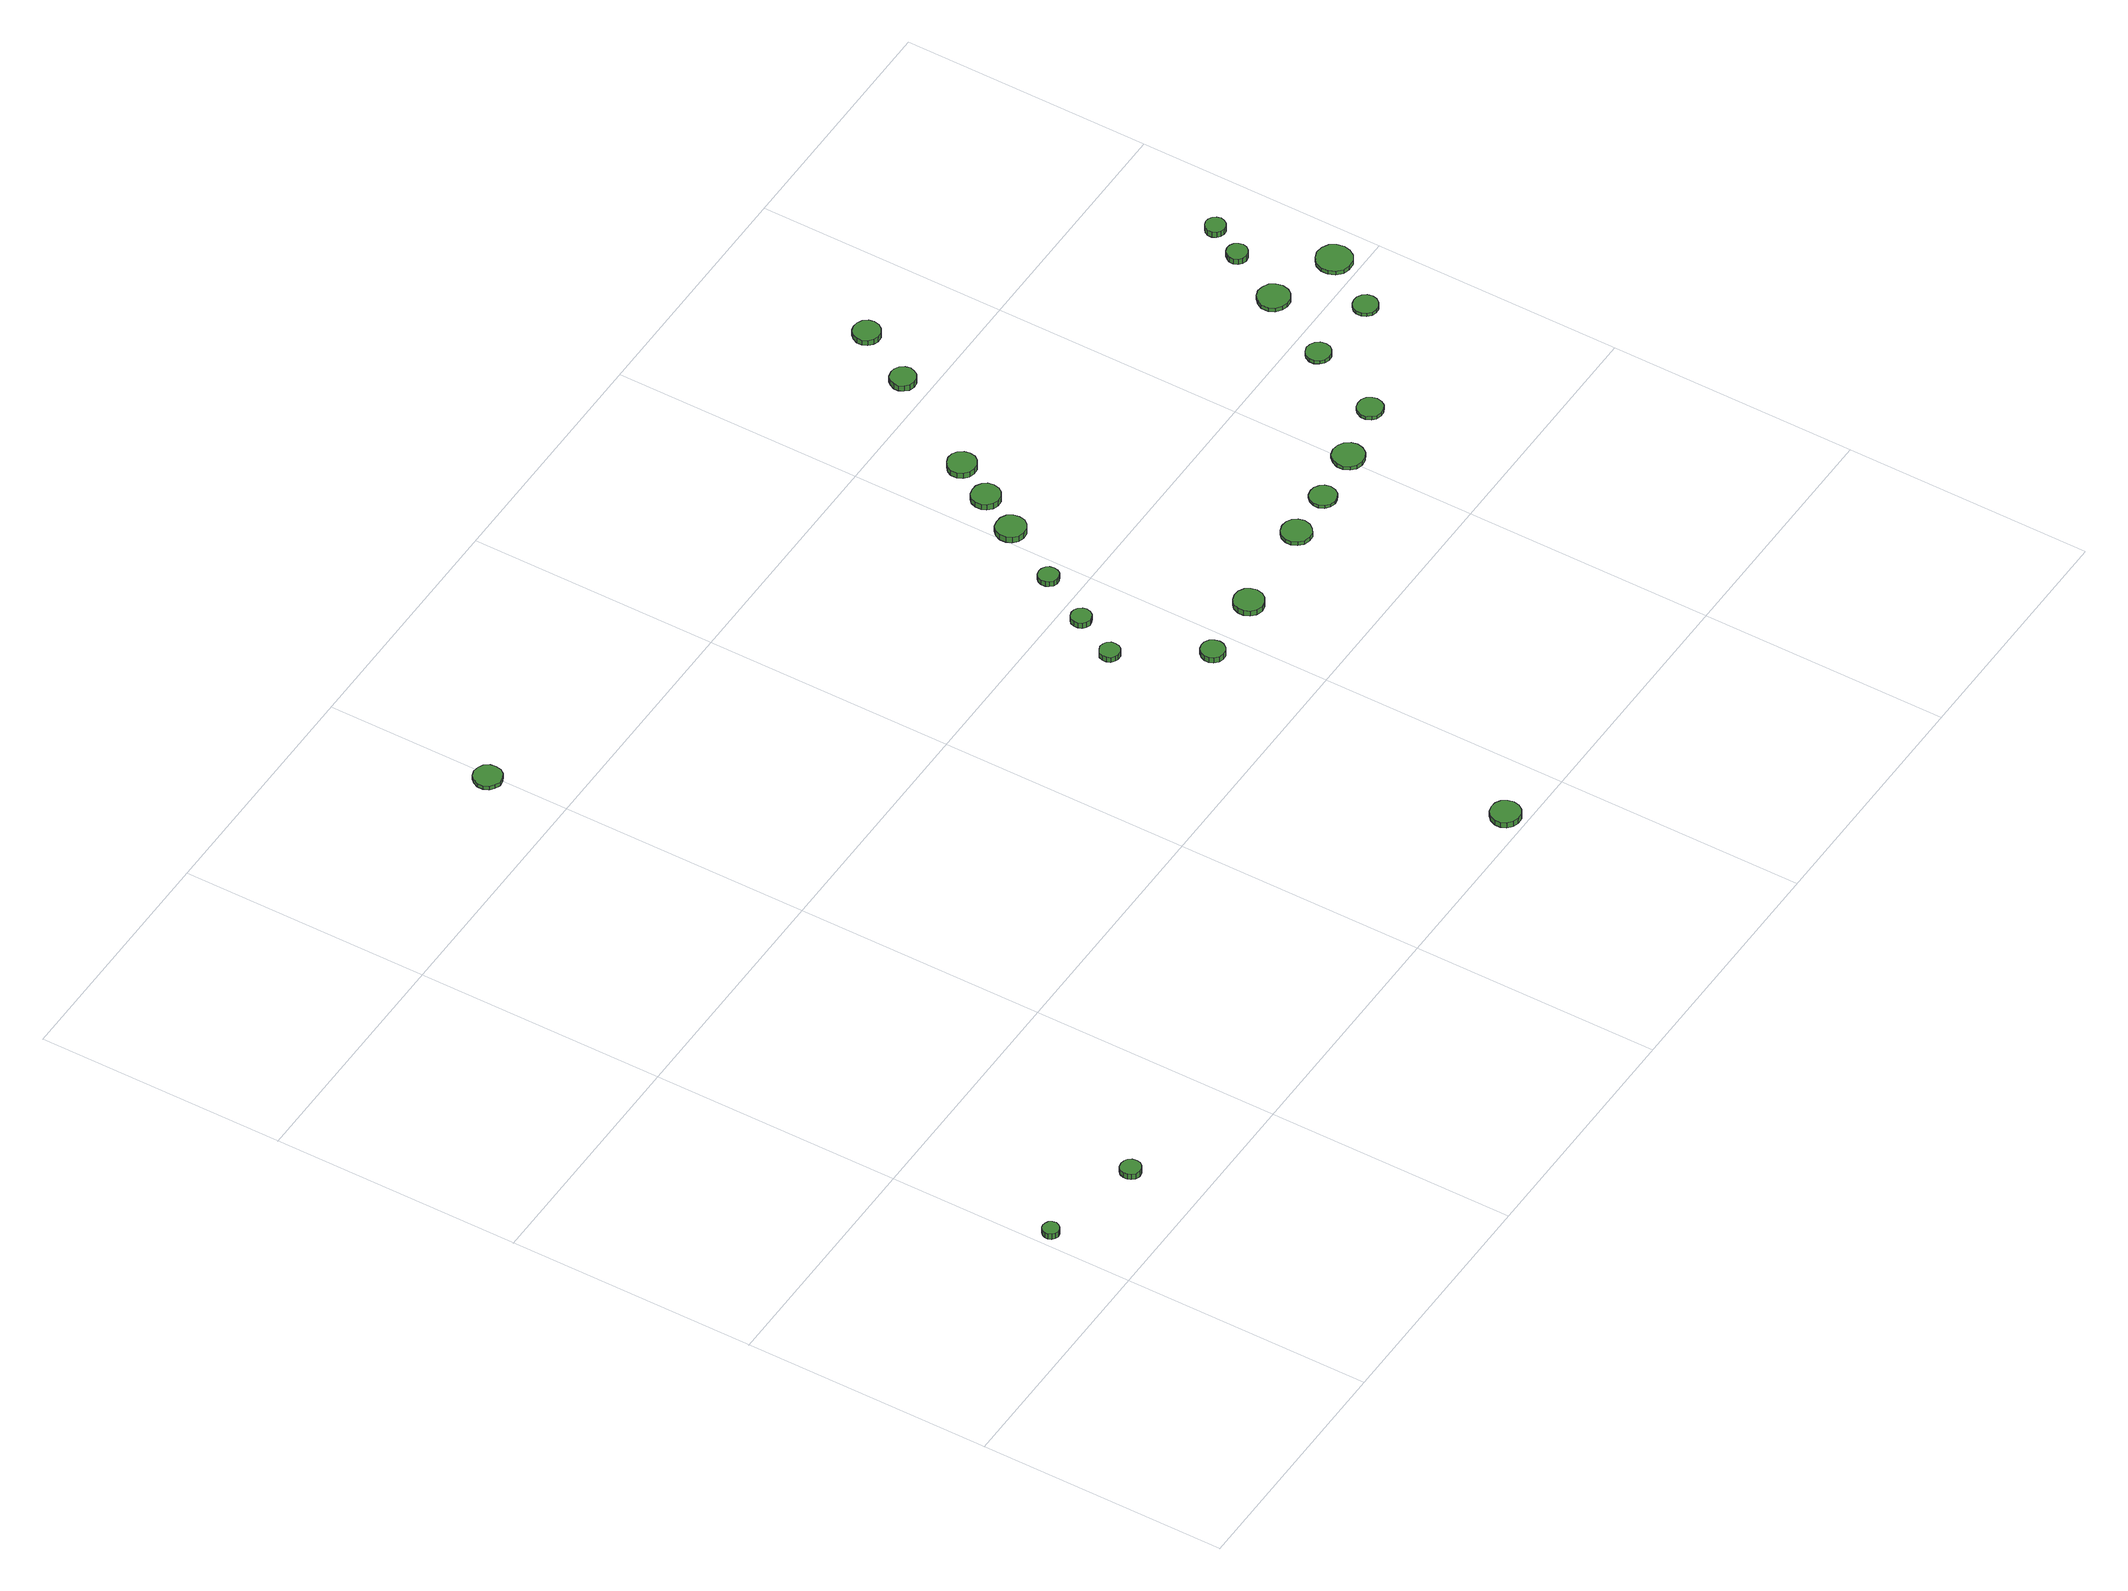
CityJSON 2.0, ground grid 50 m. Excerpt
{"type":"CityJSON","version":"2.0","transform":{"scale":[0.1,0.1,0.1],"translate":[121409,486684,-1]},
"CityObjects":{
"tree1":{"type":"SolitaryVegetationObject","attributes":{"function":"something"},"geometry":[{"type":"MultiSurface","lod":"1","boundaries":[[[0,1,2,3,4,5,6,7,8,9,10,11,12,13,14]],[[15,16,17,18,19,20,21,22,23,24,25,26,27,28,29]],[[0,29,28,1]],[[1,28,27,2]],[[2,27,26,3]],[[3,26,25,4]],[[4,25,24,5]],[[5,24,23,6]],[[6,23,22,7]],[[7,22,21,8]],[[8,21,20,9]],[[9,20,19,10]],[[10,19,18,11]],[[11,18,17,12]],[[12,17,16,13]],[[13,16,15,14]],[[14,15,29,0]]]}]},
"tree2":{"type":"SolitaryVegetationObject","attributes":{"function":"something"},"geometry":[{"type":"MultiSurface","lod":"1","boundaries":[[[30,31,32,33,34,35,36,37,38,39,40,41,42,43,44]],[[45,46,47,48,49,50,51,52,53,54,55,56,57,58,59]],[[30,59,58,31]],[[31,58,57,32]],[[32,57,56,33]],[[33,56,55,34]],[[34,55,54,35]],[[35,54,53,36]],[[36,53,52,37]],[[37,52,51,38]],[[38,51,50,39]],[[39,50,49,40]],[[40,49,48,41]],[[41,48,47,42]],[[42,47,46,43]],[[43,46,45,44]],[[44,45,59,30]]]}]},
"tree3":{"type":"SolitaryVegetationObject","attributes":{"function":"something"},"geometry":[{"type":"MultiSurface","lod":"1","boundaries":[[[60,61,62,63,64,65,66,67,68,69,70,71,72,73,74]],[[75,76,77,78,79,80,81,82,83,84,85,86,87,88,89]],[[60,89,88,61]],[[61,88,87,62]],[[62,87,86,63]],[[63,86,85,64]],[[64,85,84,65]],[[65,84,83,66]],[[66,83,82,67]],[[67,82,81,68]],[[68,81,80,69]],[[69,80,79,70]],[[70,79,78,71]],[[71,78,77,72]],[[72,77,76,73]],[[73,76,75,74]],[[74,75,89,60]]]}]},
"tree4":{"type":"SolitaryVegetationObject","attributes":{"function":"something"},"geometry":[{"type":"MultiSurface","lod":"1","boundaries":[[[90,91,92,93,94,95,96,97,98,99,100,101,102,103,104]],[[105,106,107,108,109,110,111,112,113,114,115,116,117,118,119]],[[90,119,118,91]],[[91,118,117,92]],[[92,117,116,93]],[[93,116,115,94]],[[94,115,114,95]],[[95,114,113,96]],[[96,113,112,97]],[[97,112,111,98]],[[98,111,110,99]],[[99,110,109,100]],[[100,109,108,101]],[[101,108,107,102]],[[102,107,106,103]],[[103,106,105,104]],[[104,105,119,90]]]}]},
"tree5":{"type":"SolitaryVegetationObject","attributes":{"function":"something"},"geometry":[{"type":"MultiSurface","lod":"1","boundaries":[[[120,121,122,123,124,125,126,127,128,129,130,131,132,133,134]],[[135,136,137,138,139,140,141,142,143,144,145,146,147,148,149]],[[120,149,148,121]],[[121,148,147,122]],[[122,147,146,123]],[[123,146,145,124]],[[124,145,144,125]],[[125,144,143,126]],[[126,143,142,127]],[[127,142,141,128]],[[128,141,140,129]],[[129,140,139,130]],[[130,139,138,131]],[[131,138,137,132]],[[132,137,136,133]],[[133,136,135,134]],[[134,135,149,120]]]}]},
"tree6":{"type":"SolitaryVegetationObject","attributes":{"function":"something"},"geometry":[{"type":"MultiSurface","lod":"1","boundaries":[[[150,151,152,153,154,155,156,157,158,159,160,161,162,163,164]],[[165,166,167,168,169,170,171,172,173,174,175,176,177,178,179]],[[150,179,178,151]],[[151,178,177,152]],[[152,177,176,153]],[[153,176,175,154]],[[154,175,174,155]],[[155,174,173,156]],[[156,173,172,157]],[[157,172,171,158]],[[158,171,170,159]],[[159,170,169,160]],[[160,169,168,161]],[[161,168,167,162]],[[162,167,166,163]],[[163,166,165,164]],[[164,165,179,150]]]}]},
"tree7":{"type":"SolitaryVegetationObject","attributes":{"function":"something"},"geometry":[{"type":"MultiSurface","lod":"1","boundaries":[[[180,181,182,183,184,185,186,187,188,189,190,191,192,193,194]],[[195,196,197,198,199,200,201,202,203,204,205,206,207,208,209]],[[180,209,208,181]],[[181,208,207,182]],[[182,207,206,183]],[[183,206,205,184]],[[184,205,204,185]],[[185,204,203,186]],[[186,203,202,187]],[[187,202,201,188]],[[188,201,200,189]],[[189,200,199,190]],[[190,199,198,191]],[[191,198,197,192]],[[192,197,196,193]],[[193,196,195,194]],[[194,195,209,180]]]}]},
"tree8":{"type":"SolitaryVegetationObject","attributes":{"function":"something"},"geometry":[{"type":"MultiSurface","lod":"1","boundaries":[[[210,211,212,213,214,215,216,217,218,219,220,221,222,223,224]],[[225,226,227,228,229,230,231,232,233,234,235,236,237,238,239]],[[210,239,238,211]],[[211,238,237,212]],[[212,237,236,213]],[[213,236,235,214]],[[214,235,234,215]],[[215,234,233,216]],[[216,233,232,217]],[[217,232,231,218]],[[218,231,230,219]],[[219,230,229,220]],[[220,229,228,221]],[[221,228,227,222]],[[222,227,226,223]],[[223,226,225,224]],[[224,225,239,210]]]}]},
"tree9":{"type":"SolitaryVegetationObject","attributes":{"function":"something"},"geometry":[{"type":"MultiSurface","lod":"1","boundaries":[[[240,241,242,243,244,245,246,247,248,249,250,251,252,253,254]],[[255,256,257,258,259,260,261,262,263,264,265,266,267,268,269]],[[240,269,268,241]],[[241,268,267,242]],[[242,267,266,243]],[[243,266,265,244]],[[244,265,264,245]],[[245,264,263,246]],[[246,263,262,247]],[[247,262,261,248]],[[248,261,260,249]],[[249,260,259,250]],[[250,259,258,251]],[[251,258,257,252]],[[252,257,256,253]],[[253,256,255,254]],[[254,255,269,240]]]}]},
"tree10":{"type":"SolitaryVegetationObject","attributes":{"function":"something"},"geometry":[{"type":"MultiSurface","lod":"1","boundaries":[[[270,271,272,273,274,275,276,277,278,279,280,281,282,283,284]],[[285,286,287,288,289,290,291,292,293,294,295,296,297,298,299]],[[270,299,298,271]],[[271,298,297,272]],[[272,297,296,273]],[[273,296,295,274]],[[274,295,294,275]],[[275,294,293,276]],[[276,293,292,277]],[[277,292,291,278]],[[278,291,290,279]],[[279,290,289,280]],[[280,289,288,281]],[[281,288,287,282]],[[282,287,286,283]],[[283,286,285,284]],[[284,285,299,270]]]}]},
"tree11":{"type":"SolitaryVegetationObject","attributes":{"function":"something"},"geometry":[{"type":"MultiSurface","lod":"1","boundaries":[[[300,301,302,303,304,305,306,307,308,309,310,311,312,313,314]],[[315,316,317,318,319,320,321,322,323,324,325,326,327,328,329]],[[300,329,328,301]],[[301,328,327,302]],[[302,327,326,303]],[[303,326,325,304]],[[304,325,324,305]],[[305,324,323,306]],[[306,323,322,307]],[[307,322,321,308]],[[308,321,320,309]],[[309,320,319,310]],[[310,319,318,311]],[[311,318,317,312]],[[312,317,316,313]],[[313,316,315,314]],[[314,315,329,300]]]}]},
"tree12":{"type":"SolitaryVegetationObject","attributes":{"function":"something"},"geometry":[{"type":"MultiSurface","lod":"1","boundaries":[[[330,331,332,333,334,335,336,337,338,339,340,341,342,343,344]],[[345,346,347,348,349,350,351,352,353,354,355,356,357,358,359]],[[330,359,358,331]],[[331,358,357,332]],[[332,357,356,333]],[[333,356,355,334]],[[334,355,354,335]],[[335,354,353,336]],[[336,353,352,337]],[[337,352,351,338]],[[338,351,350,339]],[[339,350,349,340]],[[340,349,348,341]],[[341,348,347,342]],[[342,347,346,343]],[[343,346,345,344]],[[344,345,359,330]]]}]},
"tree13":{"type":"SolitaryVegetationObject","attributes":{"function":"something"},"geometry":[{"type":"MultiSurface","lod":"1","boundaries":[[[360,361,362,363,364,365,366,367,368,369,370,371,372,373,374]],[[375,376,377,378,379,380,381,382,383,384,385,386,387,388,389]],[[360,389,388,361]],[[361,388,387,362]],[[362,387,386,363]],[[363,386,385,364]],[[364,385,384,365]],[[365,384,383,366]],[[366,383,382,367]],[[367,382,381,368]],[[368,381,380,369]],[[369,380,379,370]],[[370,379,378,371]],[[371,378,377,372]],[[372,377,376,373]],[[373,376,375,374]],[[374,375,389,360]]]}]},
"tree14":{"type":"SolitaryVegetationObject","attributes":{"function":"something"},"geometry":[{"type":"MultiSurface","lod":"1","boundaries":[[[390,391,392,393,394,395,396,397,398,399,400,401,402,403,404]],[[405,406,407,408,409,410,411,412,413,414,415,416,417,418,419]],[[390,419,418,391]],[[391,418,417,392]],[[392,417,416,393]],[[393,416,415,394]],[[394,415,414,395]],[[395,414,413,396]],[[396,413,412,397]],[[397,412,411,398]],[[398,411,410,399]],[[399,410,409,400]],[[400,409,408,401]],[[401,408,407,402]],[[402,407,406,403]],[[403,406,405,404]],[[404,405,419,390]]]}]},
"tree15":{"type":"SolitaryVegetationObject","attributes":{"function":"something"},"geometry":[{"type":"MultiSurface","lod":"1","boundaries":[[[420,421,422,423,424,425,426,427,428,429,430,431,432,433,434]],[[435,436,437,438,439,440,441,442,443,444,445,446,447,448,449]],[[420,449,448,421]],[[421,448,447,422]],[[422,447,446,423]],[[423,446,445,424]],[[424,445,444,425]],[[425,444,443,426]],[[426,443,442,427]],[[427,442,441,428]],[[428,441,440,429]],[[429,440,439,430]],[[430,439,438,431]],[[431,438,437,432]],[[432,437,436,433]],[[433,436,435,434]],[[434,435,449,420]]]}]},
"tree16":{"type":"SolitaryVegetationObject","attributes":{"function":"something"},"geometry":[{"type":"MultiSurface","lod":"1","boundaries":[[[450,451,452,453,454,455,456,457,458,459,460,461,462,463,464]],[[465,466,467,468,469,470,471,472,473,474,475,476,477,478,479]],[[450,479,478,451]],[[451,478,477,452]],[[452,477,476,453]],[[453,476,475,454]],[[454,475,474,455]],[[455,474,473,456]],[[456,473,472,457]],[[457,472,471,458]],[[458,471,470,459]],[[459,470,469,460]],[[460,469,468,461]],[[461,468,467,462]],[[462,467,466,463]],[[463,466,465,464]],[[464,465,479,450]]]}]},
"tree17":{"type":"SolitaryVegetationObject","attributes":{"function":"something"},"geometry":[{"type":"MultiSurface","lod":"1","boundaries":[[[480,481,482,483,484,485,486,487,488,489,490,491,492,493,494]],[[495,496,497,498,499,500,501,502,503,504,505,506,507,508,509]],[[480,509,508,481]],[[481,508,507,482]],[[482,507,506,483]],[[483,506,505,484]],[[484,505,504,485]],[[485,504,503,486]],[[486,503,502,487]],[[487,502,501,488]],[[488,501,500,489]],[[489,500,499,490]],[[490,499,498,491]],[[491,498,497,492]],[[492,497,496,493]],[[493,496,495,494]],[[494,495,509,480]]]}]},
"tree18":{"type":"SolitaryVegetationObject","attributes":{"function":"something"},"geometry":[{"type":"MultiSurface","lod":"1","boundaries":[[[510,511,512,513,514,515,516,517,518,519,520,521,522,523,524]],[[525,526,527,528,529,530,531,532,533,534,535,536,537,538,539]],[[510,539,538,511]],[[511,538,537,512]],[[512,537,536,513]],[[513,536,535,514]],[[514,535,534,515]],[[515,534,533,516]],[[516,533,532,517]],[[517,532,531,518]],[[518,531,530,519]],[[519,530,529,520]],[[520,529,528,521]],[[521,528,527,522]],[[522,527,526,523]],[[523,526,525,524]],[[524,525,539,510]]]}]},
"tree19":{"type":"SolitaryVegetationObject","attributes":{"function":"something"},"geometry":[{"type":"MultiSurface","lod":"1","boundaries":[[[540,541,542,543,544,545,546,547,548,549,550,551,552,553,554]],[[555,556,557,558,559,560,561,562,563,564,565,566,567,568,569]],[[540,569,568,541]],[[541,568,567,542]],[[542,567,566,543]],[[543,566,565,544]],[[544,565,564,545]],[[545,564,563,546]],[[546,563,562,547]],[[547,562,561,548]],[[548,561,560,549]],[[549,560,559,550]],[[550,559,558,551]],[[551,558,557,552]],[[552,557,556,553]],[[553,556,555,554]],[[554,555,569,540]]]}]},
"tree20":{"type":"SolitaryVegetationObject","attributes":{"function":"something"},"geometry":[{"type":"MultiSurface","lod":"1","boundaries":[[[570,571,572,573,574,575,576,577,578,579,580,581,582,583,584]],[[585,586,587,588,589,590,591,592,593,594,595,596,597,598,599]],[[570,599,598,571]],[[571,598,597,572]],[[572,597,596,573]],[[573,596,595,574]],[[574,595,594,575]],[[575,594,593,576]],[[576,593,592,577]],[[577,592,591,578]],[[578,591,590,579]],[[579,590,589,580]],[[580,589,588,581]],[[581,588,587,582]],[[582,587,586,583]],[[583,586,585,584]],[[584,585,599,570]]]}]},
"tree21":{"type":"SolitaryVegetationObject","attributes":{"function":"something"},"geometry":[{"type":"MultiSurface","lod":"1","boundaries":[[[600,601,602,603,604,605,606,607,608,609,610,611,612,613,614]],[[615,616,617,618,619,620,621,622,623,624,625,626,627,628,629]],[[600,629,628,601]],[[601,628,627,602]],[[602,627,626,603]],[[603,626,625,604]],[[604,625,624,605]],[[605,624,623,606]],[[606,623,622,607]],[[607,622,621,608]],[[608,621,620,609]],[[609,620,619,610]],[[610,619,618,611]],[[611,618,617,612]],[[612,617,616,613]],[[613,616,615,614]],[[614,615,629,600]]]}]},
"tree22":{"type":"SolitaryVegetationObject","attributes":{"function":"something"},"geometry":[{"type":"MultiSurface","lod":"1","boundaries":[[[630,631,632,633,634,635,636,637,638,639,640,641,642,643,644]],[[645,646,647,648,649,650,651,652,653,654,655,656,657,658,659]],[[630,659,658,631]],[[631,658,657,632]],[[632,657,656,633]],[[633,656,655,634]],[[634,655,654,635]],[[635,654,653,636]],[[636,653,652,637]],[[637,652,651,638]],[[638,651,650,639]],[[639,650,649,640]],[[640,649,648,641]],[[641,648,647,642]],[[642,647,646,643]],[[643,646,645,644]],[[644,645,659,630]]]}]},
"tree23":{"type":"SolitaryVegetationObject","attributes":{"function":"something"},"geometry":[{"type":"MultiSurface","lod":"1","boundaries":[[[660,661,662,663,664,665,666,667,668,669,670,671,672,673,674]],[[675,676,677,678,679,680,681,682,683,684,685,686,687,688,689]],[[660,689,688,661]],[[661,688,687,662]],[[662,687,686,663]],[[663,686,685,664]],[[664,685,684,665]],[[665,684,683,666]],[[666,683,682,667]],[[667,682,681,668]],[[668,681,680,669]],[[669,680,679,670]],[[670,679,678,671]],[[671,678,677,672]],[[672,677,676,673]],[[673,676,675,674]],[[674,675,689,660]]]}]},
"tree24":{"type":"SolitaryVegetationObject","attributes":{"function":"something"},"geometry":[{"type":"MultiSurface","lod":"1","boundaries":[[[690,691,692,693,694,695,696,697,698,699,700,701,702,703,704]],[[705,706,707,708,709,710,711,712,713,714,715,716,717,718,719]],[[690,719,718,691]],[[691,718,717,692]],[[692,717,716,693]],[[693,716,715,694]],[[694,715,714,695]],[[695,714,713,696]],[[696,713,712,697]],[[697,712,711,698]],[[698,711,710,699]],[[699,710,709,700]],[[700,709,708,701]],[[701,708,707,702]],[[702,707,706,703]],[[703,706,705,704]],[[704,705,719,690]]]}]}
},
"vertices":[
[39,178,31],[37,185,31],[33,191,31],[27,194,31],[20,195,31],[14,193,31],[9,188,31],[6,182,31],[6,175,31],[9,169,31],[14,164,31],[20,162,31],[27,163,31],[33,166,31],[37,172,31],[37,172,18],[33,166,18],[27,163,18],[20,162,18],[14,164,18],[9,169,18],[6,175,18],[6,182,18],[9,188,18],[14,193,18],[20,195,18],[27,194,18],[33,191,18],[37,185,18],[39,178,18],
[256,140,25],[255,148,25],[250,155,25],[243,159,25],[234,160,25],[226,158,25],[220,152,25],[217,144,25],[217,136,25],[220,129,25],[226,123,25],[234,120,25],[243,121,25],[250,125,25],[255,132,25],[255,132,12],[250,125,12],[243,121,12],[234,120,12],[226,123,12],[220,129,12],[217,136,12],[217,144,12],[220,152,12],[226,158,12],[234,160,12],[243,159,12],[250,155,12],[255,148,12],[256,140,12],
[519,1662,16],[517,1673,16],[510,1683,16],[500,1688,16],[488,1690,16],[477,1686,16],[469,1678,16],[464,1668,16],[464,1656,16],[469,1645,16],[477,1638,16],[488,1634,16],[500,1635,16],[510,1641,16],[517,1650,16],[517,1650,7],[510,1641,7],[500,1635,7],[488,1634,7],[477,1638,7],[469,1645,7],[464,1656,7],[464,1668,7],[469,1678,7],[477,1686,7],[488,1690,7],[500,1688,7],[510,1683,7],[517,1673,7],[519,1662,7],
[1400,39,22],[1397,51,22],[1390,61,22],[1380,67,22],[1367,68,22],[1356,65,22],[1347,56,22],[1342,45,22],[1342,33,22],[1347,22,22],[1356,14,22],[1367,10,22],[1380,11,22],[1390,17,22],[1397,27,22],[1397,27,9],[1390,17,9],[1380,11,9],[1367,10,9],[1356,14,9],[1347,22,9],[1342,33,9],[1342,45,9],[1347,56,9],[1356,65,9],[1367,68,9],[1380,67,9],[1390,61,9],[1397,51,9],[1400,39,9],
[1369,867,22],[1368,875,22],[1363,882,22],[1356,886,22],[1347,887,22],[1340,884,22],[1333,879,22],[1330,871,22],[1330,863,22],[1333,855,22],[1340,850,22],[1347,847,22],[1356,848,22],[1363,852,22],[1368,859,22],[1368,859,10],[1363,852,10],[1356,848,10],[1347,847,10],[1340,850,10],[1333,855,10],[1330,863,10],[1330,871,10],[1333,879,10],[1340,884,10],[1347,887,10],[1356,886,10],[1363,882,10],[1368,875,10],[1369,867,10],
[1470,707,25],[1468,717,25],[1462,725,25],[1454,730,25],[1444,731,25],[1435,728,25],[1428,721,25],[1424,712,25],[1424,702,25],[1428,694,25],[1435,687,25],[1444,684,25],[1454,685,25],[1462,690,25],[1468,698,25],[1468,698,12],[1462,690,12],[1454,685,12],[1444,684,12],[1435,687,12],[1428,694,12],[1424,702,12],[1424,712,12],[1428,721,12],[1435,728,12],[1444,731,12],[1454,730,12],[1462,725,12],[1468,717,12],[1470,707,12],
[1419,958,20],[1417,966,20],[1412,973,20],[1405,977,20],[1397,978,20],[1389,975,20],[1383,970,20],[1380,962,20],[1380,954,20],[1383,946,20],[1389,941,20],[1397,938,20],[1405,939,20],[1412,943,20],[1417,950,20],[1417,950,7],[1412,943,7],[1405,939,7],[1397,938,7],[1389,941,7],[1383,946,7],[1380,954,7],[1380,962,7],[1383,970,7],[1389,975,7],[1397,978,7],[1405,977,7],[1412,973,7],[1417,966,7],[1419,958,7],
[1479,1064,19],[1477,1073,19],[1473,1079,19],[1465,1083,19],[1457,1084,19],[1449,1082,19],[1443,1076,19],[1440,1069,19],[1440,1060,19],[1443,1053,19],[1449,1047,19],[1457,1044,19],[1465,1045,19],[1473,1049,19],[1477,1056,19],[1477,1056,7],[1473,1049,7],[1465,1045,7],[1457,1044,7],[1449,1047,7],[1443,1053,7],[1440,1060,7],[1440,1069,7],[1443,1076,7],[1449,1082,7],[1457,1084,7],[1465,1083,7],[1473,1079,7],[1477,1073,7],[1479,1064,7],
[1623,721,19],[1620,733,19],[1613,743,19],[1602,749,19],[1590,750,19],[1578,746,19],[1569,738,19],[1564,727,19],[1564,715,19],[1569,703,19],[1578,695,19],[1590,691,19],[1602,693,19],[1613,699,19],[1620,709,19],[1620,709,7],[1613,699,7],[1602,693,7],[1590,691,7],[1578,695,7],[1569,703,7],[1564,715,7],[1564,727,7],[1569,738,7],[1578,746,7],[1590,750,7],[1602,749,7],[1613,743,7],[1620,733,7],[1623,721,7],
[1557,1186,20],[1555,1198,20],[1548,1208,20],[1537,1214,20],[1525,1215,20],[1513,1212,20],[1504,1204,20],[1499,1192,20],[1499,1180,20],[1504,1169,20],[1513,1161,20],[1525,1157,20],[1537,1158,20],[1548,1165,20],[1555,1174,20],[1555,1174,7],[1548,1165,7],[1537,1158,7],[1525,1157,7],[1513,1161,7],[1504,1169,7],[1499,1180,7],[1499,1192,7],[1504,1204,7],[1513,1212,7],[1525,1215,7],[1537,1214,7],[1548,1208,7],[1555,1198,7],[1557,1186,7],
[1600,1266,23],[1598,1278,23],[1591,1287,23],[1581,1293,23],[1569,1294,23],[1558,1291,23],[1549,1283,23],[1545,1272,23],[1545,1260,23],[1549,1250,23],[1558,1242,23],[1569,1238,23],[1581,1239,23],[1591,1245,23],[1598,1255,23],[1598,1255,10],[1591,1245,10],[1581,1239,10],[1569,1238,10],[1558,1242,10],[1549,1250,10],[1545,1260,10],[1545,1272,10],[1549,1283,10],[1558,1291,10],[1569,1294,10],[1581,1293,10],[1591,1287,10],[1598,1278,10],[1600,1266,10],
[1822,742,16],[1819,754,16],[1812,764,16],[1801,770,16],[1789,771,16],[1777,767,16],[1768,759,16],[1763,748,16],[1763,736,16],[1768,724,16],[1777,716,16],[1789,712,16],[1801,713,16],[1812,720,16],[1819,730,16],[1819,730,7],[1812,720,7],[1801,713,7],[1789,712,7],[1777,716,7],[1768,724,7],[1763,736,7],[1763,748,7],[1768,759,7],[1777,767,7],[1789,771,7],[1801,770,7],[1812,764,7],[1819,754,7],[1822,742,7],
[1645,1345,25],[1643,1356,25],[1636,1366,25],[1626,1372,25],[1614,1373,25],[1603,1369,25],[1594,1361,25],[1589,1351,25],[1589,1339,25],[1594,1328,25],[1603,1320,25],[1614,1317,25],[1626,1318,25],[1636,1324,25],[1643,1333,25],[1643,1333,12],[1636,1324,12],[1626,1318,12],[1614,1317,12],[1603,1320,12],[1594,1328,12],[1589,1339,12],[1589,1351,12],[1594,1361,12],[1603,1369,12],[1614,1373,12],[1626,1372,12],[1636,1366,12],[1643,1356,12],[1645,1345,12],
[1923,749,14],[1920,760,14],[1914,768,14],[1904,774,14],[1894,775,14],[1883,772,14],[1875,764,14],[1870,754,14],[1870,743,14],[1875,733,14],[1883,726,14],[1894,722,14],[1904,724,14],[1914,729,14],[1920,738,14],[1920,738,7],[1914,729,7],[1904,724,7],[1894,722,7],[1883,726,7],[1875,733,7],[1870,743,7],[1870,754,7],[1875,764,7],[1883,772,7],[1894,775,7],[1904,774,7],[1914,768,7],[1920,760,7],[1923,749,7],
[1777,1552,23],[1774,1562,23],[1768,1571,23],[1759,1576,23],[1749,1577,23],[1738,1574,23],[1731,1567,23],[1726,1557,23],[1726,1547,23],[1731,1537,23],[1738,1530,23],[1749,1527,23],[1759,1528,23],[1768,1533,23],[1774,1542,23],[1774,1542,10],[1768,1533,10],[1759,1528,10],[1749,1527,10],[1738,1530,10],[1731,1537,10],[1726,1547,10],[1726,1557,10],[1731,1567,10],[1738,1574,10],[1749,1577,10],[1759,1576,10],[1768,1571,10],[1774,1562,10],[1777,1552,10],
[2040,764,15],[2037,776,15],[2029,787,15],[2018,793,15],[2005,795,15],[1992,791,15],[1983,782,15],[1977,770,15],[1977,757,15],[1983,745,15],[1992,736,15],[2005,732,15],[2018,734,15],[2029,740,15],[2037,751,15],[2037,751,7],[2029,740,7],[2018,734,7],[2005,732,7],[1992,736,7],[1983,745,7],[1977,757,7],[1977,770,7],[1983,782,7],[1992,791,7],[2005,795,7],[2018,793,7],[2029,787,7],[2037,776,7],[2040,764,7],
[1847,1672,19],[1845,1683,19],[1838,1692,19],[1828,1697,19],[1817,1698,19],[1807,1695,19],[1799,1687,19],[1794,1677,19],[1794,1666,19],[1799,1656,19],[1807,1649,19],[1817,1645,19],[1828,1646,19],[1838,1652,19],[1845,1661,19],[1845,1661,7],[1838,1652,7],[1828,1646,7],[1817,1645,7],[1807,1649,7],[1799,1656,7],[1794,1666,7],[1794,1677,7],[1799,1687,7],[1807,1695,7],[1817,1698,7],[1828,1697,7],[1838,1692,7],[1845,1683,7],[1847,1672,7],
[2158,794,15],[2156,804,15],[2150,813,15],[2141,818,15],[2130,819,15],[2120,816,15],[2113,809,15],[2108,799,15],[2108,789,15],[2113,779,15],[2120,772,15],[2130,769,15],[2141,770,15],[2150,775,15],[2156,784,15],[2156,784,7],[2150,775,7],[2141,770,7],[2130,769,7],[2120,772,7],[2113,779,7],[2108,789,7],[2108,799,7],[2113,809,7],[2120,816,7],[2130,819,7],[2141,818,7],[2150,813,7],[2156,804,7],[2158,794,7],
[2230,948,15],[2228,958,15],[2222,966,15],[2213,971,15],[2203,973,15],[2193,969,15],[2186,963,15],[2181,953,15],[2181,943,15],[2186,934,15],[2193,927,15],[2203,924,15],[2213,925,15],[2222,930,15],[2228,938,15],[2228,938,7],[2222,930,7],[2213,925,7],[2203,924,7],[2193,927,7],[2186,934,7],[2181,943,7],[2181,953,7],[2186,963,7],[2193,969,7],[2203,973,7],[2213,971,7],[2222,966,7],[2228,958,7],[2230,948,7],
[2315,1091,16],[2312,1104,16],[2305,1115,16],[2293,1121,16],[2280,1123,16],[2268,1119,16],[2258,1110,16],[2252,1098,16],[2252,1084,16],[2258,1072,16],[2268,1064,16],[2280,1060,16],[2293,1061,16],[2305,1068,16],[2312,1078,16],[2312,1078,7],[2305,1068,7],[2293,1061,7],[2280,1060,7],[2268,1064,7],[2258,1072,7],[2252,1084,7],[2252,1098,7],[2258,1110,7],[2268,1119,7],[2280,1123,7],[2293,1121,7],[2305,1115,7],[2312,1104,7],[2315,1091,7],
[2378,939,15],[2376,949,15],[2370,957,15],[2361,962,15],[2351,963,15],[2342,960,15],[2334,953,15],[2330,944,15],[2330,934,15],[2334,925,15],[2342,918,15],[2351,915,15],[2361,916,15],[2370,921,15],[2376,929,15],[2376,929,7],[2370,921,7],[2361,916,7],[2351,915,7],[2342,918,7],[2334,925,7],[2330,934,7],[2330,944,7],[2334,953,7],[2342,960,7],[2351,963,7],[2361,962,7],[2370,957,7],[2376,949,7],[2378,939,7],
[2364,1205,20],[2362,1214,20],[2357,1221,20],[2350,1225,20],[2341,1226,20],[2333,1223,20],[2327,1217,20],[2323,1210,20],[2323,1201,20],[2327,1193,20],[2333,1187,20],[2341,1185,20],[2350,1186,20],[2357,1190,20],[2362,1197,20],[2362,1197,7],[2357,1190,7],[2350,1186,7],[2341,1185,7],[2333,1187,7],[2327,1193,7],[2323,1201,7],[2323,1210,7],[2327,1217,7],[2333,1223,7],[2341,1226,7],[2350,1225,7],[2357,1221,7],[2362,1214,7],[2364,1205,7],
[2459,1049,16],[2456,1063,16],[2448,1075,16],[2435,1082,16],[2420,1084,16],[2407,1079,16],[2396,1070,16],[2390,1056,16],[2390,1042,16],[2396,1028,16],[2407,1018,16],[2420,1014,16],[2435,1015,16],[2448,1023,16],[2456,1035,16],[2456,1035,7],[2448,1023,7],[2435,1015,7],[2420,1014,7],[2407,1018,7],[2396,1028,7],[2390,1042,7],[2390,1056,7],[2396,1070,7],[2407,1079,7],[2420,1084,7],[2435,1082,7],[2448,1075,7],[2456,1063,7],[2459,1049,7],
[2400,1274,21],[2398,1282,21],[2393,1289,21],[2386,1293,21],[2378,1294,21],[2370,1291,21],[2364,1286,21],[2360,1278,21],[2360,1270,21],[2364,1262,21],[2370,1257,21],[2378,1254,21],[2386,1255,21],[2393,1259,21],[2398,1266,21],[2398,1266,8],[2393,1259,8],[2386,1255,8],[2378,1254,8],[2370,1257,8],[2364,1262,8],[2360,1270,8],[2360,1278,8],[2364,1286,8],[2370,1291,8],[2378,1294,8],[2386,1293,8],[2393,1289,8],[2398,1282,8],[2400,1274,8]
]}
